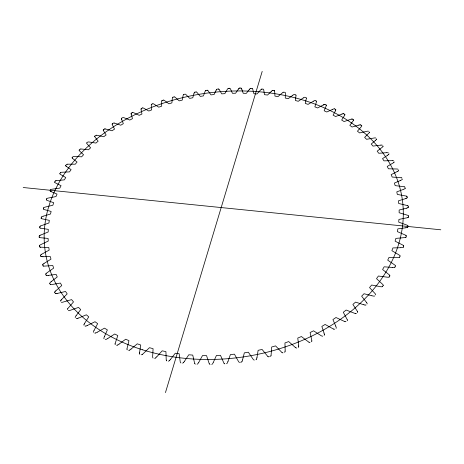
<?xml version="1.0" encoding="UTF-8"?>
<svg xmlns="http://www.w3.org/2000/svg" width="464" height="464" viewBox="0 0 464 464"><rect width="100%" height="100%" fill="white"/><g stroke="black" fill="none" stroke-linecap="round" stroke-linejoin="round"><path stroke-width="0.7" d="M39.214 237.162L39.231 236.106M408.523 215.969L408.5 217.059M285.157 349.943L284.942 342.96L288.695 341.574L295.272 347.385M285.151 350.187L285.116 350.975A6.009 5.058 -3.6 0 1 285.047 351.584M139.594 352.263L140.743 345.019L137.274 343.818L131.068 349.05M139.594 352.321L139.531 352.982A5.957 4.872 -18.6 0 0 139.519 353.516M39.747 227.633L39.863 226.583M407.879 225.904L407.752 227.006M313.432 101.204L308.073 104.371L305.26 103.431L306.356 98.467A4.71 3.074 -3.5 0 0 306.379 98.136M41.145 218.19L41.348 217.152M406.267 235.932L406.029 237.046M256.992 357.471L258.123 350.326L262.079 349.444L267.455 356.05A6.015 5.069 -4.5 0 0 267.873 356.462M256.975 357.535L256.766 358.446A6.015 5.087 -7.2 0 1 256.586 359.043M43.372 208.87L43.668 207.849M165.457 392.602L262.195 71.398M403.657 246.007L403.309 247.121M242.544 359.902L244.325 352.86L248.339 352.211L253.054 359.159A6.015 5.087 -6.2 0 0 253.431 359.594A1.34 1.137 -6.7 0 0 254.313 360.07M242.504 360.023L242.208 360.917A6.02 5.092 -9 0 1 241.97 361.508M194.022 93.299L194.149 92.939A4.582 2.952 -8.5 0 1 194.312 92.585M104.365 336.696L107.375 329.898L104.487 328.141L97.463 332.108M193.969 93.444L192.775 97.765L189.718 98.391L185.983 94.61A4.588 2.958 -9.3 0 0 185.693 94.378A1.015 0.655 -9.1 0 0 185.02 94.157L183.79 94.482M104.412 336.586L104.11 337.386A5.881 4.681 -20.6 0 0 103.93 337.96A1.305 1.038 -20.9 0 0 104.035 338.79M46.394 199.717L46.771 198.714M400.049 256.064L399.585 257.172M227.94 361.589L230.393 354.583L234.436 354.165L238.455 361.415A6.02 5.092 -8.1 0 0 238.792 361.874A1.34 1.137 -8.6 0 0 239.621 362.407M335.449 110.757L333.111 115.171L335.634 116.534L341.846 114.098M335.397 110.867L335.652 110.275A4.802 3.173 -2 0 0 335.768 109.939A1.067 0.708 -1.8 0 0 335.658 109.382M227.911 361.647L227.534 362.529A6.015 5.081 -10.9 0 1 227.244 363.109A1.334 1.131 -10.4 0 1 226.542 363.741M94.082 330.287L97.678 323.64L95.016 321.726L87.719 325.299M94.059 330.345L93.769 330.96A5.852 4.605 -20.9 0 0 93.566 331.464A1.299 1.021 -21.2 0 0 93.589 332.299M50.176 190.762L50.64 189.782M395.427 266.046L394.852 267.142M213.336 362.343L216.427 355.476L220.47 355.302L223.77 362.802A6.015 5.087 -10 0 0 224.054 363.283M213.243 362.517L212.848 363.266A6.009 5.063 -12.6 0 1 212.506 363.822A1.334 1.125 -12.3 0 1 211.752 364.42M216.044 90.37L214.119 94.505L210.998 94.888L208.092 90.776A4.582 2.952 -8.2 0 0 207.826 90.486M216.143 90.196L216.357 89.813A4.588 2.952 -7.4 0 1 216.584 89.471M84.651 323.263L88.775 316.848L86.356 314.795L78.903 317.933M84.587 323.373L84.286 323.913A5.817 4.53 -21.2 0 0 84.036 324.406M54.688 182.039L55.228 181.088M389.795 275.889L389.116 276.962M198.859 362.175L202.524 355.54L206.538 355.61L209.096 363.312A6.015 5.069 -11.8 0 0 209.334 363.811M198.789 362.285L198.256 363.121A6.003 5.034 -14.3 0 1 197.867 363.66A1.334 1.119 -14 0 1 197.061 364.205M353.487 120.309A4.884 3.254 -1 0 1 353.301 120.64L349.827 125.355L352.066 127.02L358.788 125.135M59.885 173.577L60.5 172.66M76.09 315.735L80.713 309.592L78.538 307.406L69.925 310.428A5.713 4.338 -21.4 0 1 69.194 310.619A1.27 0.969 -21.5 0 1 68.301 310.573M76.055 315.787L75.673 316.355A5.777 4.454 -21.3 0 0 75.388 316.837A1.282 0.986 -21.5 0 0 75.255 317.654M383.165 285.528L382.377 286.572M184.544 361.195L188.784 354.78L192.74 355.088L194.544 362.941A6.009 5.046 -13.5 0 0 194.735 363.457M184.463 361.299L183.86 362.106A5.997 4.994 -15.7 0 1 183.425 362.622M368.555 131.248A1.102 0.742 0.2 0 0 367.749 131.184A4.994 3.37 0.3 0 0 367.157 131.242L359.635 132.93L358.875 132.356L357.454 131.184L361.439 126.544A4.924 3.3 -0.5 0 0 361.653 126.22A1.096 0.737 -0.3 0 0 361.705 125.634M65.737 165.41L66.422 164.523A1.09 0.731 -15.9 0 1 67.193 164.25M238.444 89.036L238.699 88.699A4.599 2.97 -6.4 0 1 238.989 88.38M238.421 89.065L235.613 93.223L232.481 93.322L230.411 88.908A4.588 2.958 -7.2 0 0 230.202 88.595A1.021 0.655 -7 0 0 229.651 88.253M170.52 359.362L175.305 353.208L179.174 353.748L180.218 361.705A6.003 5.017 -15 0 0 180.351 362.227A1.334 1.114 -15.5 0 0 180.925 362.935M72.198 157.551L72.947 156.704A1.085 0.719 -15.4 0 1 73.73 156.472A4.889 3.26 -15.5 0 1 74.246 156.432L81.618 156.826L83.561 154.75L79.472 150.881A4.826 3.196 -14.7 0 1 79.222 150.568A1.073 0.708 -14.9 0 1 79.164 150.034M170.433 359.467L169.76 360.232A5.986 4.953 -17 0 1 169.285 360.719M61.202 299.97L61.579 299.541M61.706 299.402L67.193 293.869L65.528 291.479L57.896 293.3M241.819 89.274L243.217 93.276L246.314 93.357L249.493 89.297M249.377 89.424L249.841 88.908A4.611 2.981 -5.9 0 1 250.154 88.595M79.234 150.04L80.046 149.228A1.073 0.708 -14.9 0 1 80.829 149.037M156.884 356.7L162.168 350.836L165.926 351.608L166.211 359.617A5.991 4.976 -16.4 0 0 166.298 360.145M375.538 140.319L371.229 144.06L372.986 146.096L380.973 145.11M156.786 356.799L156.055 357.524A5.968 4.901 -18.1 0 1 155.539 357.982M375.602 140.25L376.118 139.745A5.017 3.399 0.5 0 0 376.397 139.438M261.249 89.332A4.628 2.999 -5.3 0 0 260.907 89.633L256.975 93.948L253.895 93.722L252.683 89.047A4.605 2.975 -6.1 0 0 252.549 88.746A1.021 0.661 -6 0 0 252.074 88.346M55.877 290.76L61.776 285.522L60.378 283.052L51.73 284.583A5.568 4.106 -20.9 0 1 51.017 284.647A1.235 0.916 -21.1 0 1 50.216 284.461M55.831 290.806L55.419 291.206A5.643 4.222 -21.2 0 0 54.99 291.665M86.809 142.883L87.673 142.117A1.067 0.702 -14.4 0 1 88.462 141.961A4.808 3.178 -14.5 0 1 88.96 141.967L95.903 143.063L98.136 141.189L94.946 136.967A4.756 3.126 -13.7 0 1 94.772 136.631M49.694 283.405A1.241 0.916 -21.1 0 1 50.124 282.68A5.591 4.141 -21.1 0 1 50.506 282.269L51.185 281.677M51.086 281.764L57.263 276.921L56.132 274.392L48.598 275.355M271.446 91.228L267.531 95.039L264.486 94.673L263.732 89.935A4.623 2.987 -5.6 0 0 263.622 89.587A1.027 0.661 -5.4 0 0 263.181 89.163L261.916 89.088M271.515 91.164L271.863 90.869A4.646 3.016 -4.8 0 1 272.235 90.579M153.074 357.999A1.328 1.096 -18 0 1 152.708 357.228A5.974 4.93 -17.6 0 1 152.621 356.694L153.091 348.684L149.46 347.698L142.831 354.009A5.951 4.843 -19 0 1 142.286 354.438M94.876 136.109L95.799 135.384A1.056 0.696 -13.9 0 1 96.582 135.262M387.713 155.179L388.374 154.686A5.116 3.509 1.4 0 0 388.716 154.396M131.01 349.09L130.175 349.723A5.928 4.779 -19.8 0 1 129.601 350.117M387.672 155.214L382.533 158.624L383.96 160.857L392.242 160.654A5.191 3.602 2.1 0 1 392.863 160.683M103.408 129.723L104.377 129.044M292.83 95.213L288.214 98.71L285.267 98.055L285.424 93.189A4.657 3.028 -4.6 0 0 285.377 92.829A1.032 0.673 -4.4 0 0 285.024 92.359L283.788 92.162A1.032 0.673 -4.4 0 0 283.104 92.359M292.912 95.161L293.312 94.888A4.698 3.062 -3.8 0 1 293.735 94.633A1.038 0.673 -3.9 0 1 294.466 94.43L295.632 94.766A1.038 0.679 -3.9 0 1 295.951 95.224M44.219 263.32L50.965 259.185L50.356 256.575L43.082 256.72M44.057 263.424L43.633 263.714A5.493 3.99 -20.6 0 0 43.169 264.051M119.097 344.085L125.669 339.236L128.963 340.634L127.037 348.505A5.939 4.814 -19.4 0 0 126.974 349.038M119.039 344.126L118.163 344.706A5.899 4.715 -20.3 0 1 117.56 345.065M112.358 123.755L113.373 123.122A1.044 0.679 -12.8 0 1 114.144 123.076M303.299 97.927L303.729 97.672A4.721 3.091 -3.3 0 1 304.175 97.434A1.044 0.679 -3.4 0 1 304.923 97.266L306.06 97.655A1.044 0.684 -3.3 0 1 306.333 98.13M303.218 97.979L298.265 101.291L295.382 100.497L296.003 95.549A4.681 3.051 -4 0 0 295.991 95.224M107.955 338.372L114.724 333.999L117.821 335.582L115.2 343.308A5.91 4.75 -20.1 0 0 115.089 343.836M107.839 338.447L106.865 339.004A5.87 4.64 -20.8 0 1 106.239 339.329A1.305 1.032 -20.9 0 1 105.287 339.503M397.143 171.605L397.863 171.193A5.22 3.631 2.3 0 0 398.269 170.932M397.097 171.634L391.169 174.626L392.173 177.051L400.612 177.689A5.295 3.729 2.9 0 1 401.238 177.782M121.696 118.21L122.751 117.624A1.038 0.673 -12.3 0 1 123.511 117.612A4.686 3.051 -12.4 0 1 123.958 117.717L129.804 120.054L132.489 118.645L131.225 114.376M313.478 101.181L313.884 100.966A4.756 3.12 -2.7 0 1 314.36 100.746A1.05 0.69 -2.8 0 1 315.126 100.613M400.647 180.374L394.371 183.1L395.154 185.612L403.61 186.69A5.353 3.799 3.3 0 1 404.231 186.818M97.341 332.172L96.338 332.676A5.835 4.57 -21.1 0 1 95.694 332.961M400.699 180.345L401.459 179.968A5.272 3.7 2.7 0 0 401.899 179.719A1.172 0.824 2.9 0 0 402.363 179.162M131.382 113.1L132.472 112.566M40.948 234.958L48.169 231.994L48.308 229.373L40.739 228.207A5.249 3.671 -19 0 1 40.206 228.068M323.222 105.015L317.591 107.944L314.865 106.859L316.442 101.894A4.739 3.103 -3 0 0 316.494 101.558A1.056 0.69 -2.8 0 0 316.28 101.036M323.275 104.997L323.75 104.777M40.832 235.01L40.316 235.248A5.33 3.776 -19.6 0 0 39.805 235.503M141.381 108.443L142.506 107.955M87.655 325.328L86.635 325.769A5.794 4.495 -21.3 0 1 85.979 326.012M403.547 189.341L404.243 189.045A5.324 3.764 3.1 0 0 404.712 188.819A1.189 0.841 3.3 0 0 405.234 188.274M403.274 189.457L396.778 191.858L397.323 194.439L405.762 195.97A5.406 3.874 3.7 0 1 406.377 196.133M332.821 109.266L333.274 109.086A4.826 3.19 -1.7 0 1 333.784 108.907A1.067 0.702 -1.8 0 1 334.579 108.843M332.723 109.307L326.795 111.998L324.168 110.774L326.221 105.833A4.768 3.138 -2.5 0 0 326.308 105.496M151.658 104.243L152.807 103.808M78.77 317.979L77.795 318.339A5.754 4.414 -21.4 0 1 77.134 318.548M405.327 198.696L406.174 198.389A5.377 3.834 3.5 0 0 406.667 198.186M405.211 198.737L398.425 200.837L398.663 203.493L407.038 205.488A5.458 3.944 4 0 1 407.641 205.685M341.898 114.08L342.415 113.9A4.86 3.231 -1.2 0 1 342.954 113.744M43.175 216.195L50.518 214.02L51.121 211.456L44.248 209.548A5.145 3.544 -18.1 0 1 43.72 209.345A1.143 0.789 -18.3 0 1 43.291 208.893M43.059 216.236L42.584 216.398A5.226 3.637 -18.8 0 0 42.004 216.618A1.154 0.806 -18.7 0 0 41.284 217.135M162.174 100.508L163.351 100.125M406.331 208.232L407.218 207.965A5.435 3.909 3.8 0 0 407.734 207.779M406.267 208.249L399.15 210.035L399.133 212.744L407.398 215.203A5.51 4.019 4.3 0 1 407.989 215.435A1.218 0.887 4.3 0 1 408.604 215.946M172.898 97.254L174.093 96.924M269.416 356.654L269.114 356.729M358.846 125.118L359.403 124.99A4.947 3.323 -0.2 0 1 359.971 124.88M57.762 293.329L56.776 293.515A5.62 4.182 -21.1 0 1 56.121 293.608M405.559 227.795L406.516 227.615A5.539 4.06 4.4 0 0 407.079 227.482M405.432 227.818L397.851 228.868L397.37 231.623L405.275 235.028A5.614 4.176 4.7 0 1 405.826 235.329M194.822 92.197L196.046 91.976M205.952 90.41L207.188 90.248M240.77 362.181L240.462 362.222M218.387 89.018L217.152 89.129A1.015 0.655 -7.6 0 0 216.618 89.482M48.534 275.361L47.508 275.442A5.516 4.025 -20.7 0 1 46.87 275.459M400.931 247.677L401.934 247.602A5.638 4.211 4.8 0 0 402.532 247.532A1.259 0.94 5 0 0 403.378 247.161M400.797 247.689L392.904 247.933L391.877 250.688L399.22 255.032A5.707 4.333 4.9 0 1 399.719 255.403A1.264 0.957 5.1 0 1 400.136 256.058M228.381 88.351L229.622 88.293M386.46 152.697L386.947 152.679A5.139 3.538 1.7 0 1 387.562 152.685A1.137 0.777 1.6 0 1 388.356 152.9M386.274 152.708L378.798 153.282L377.18 151.165L382.568 147.007A5.063 3.451 1 0 0 382.881 146.705M239.61 88.085L240.851 88.085M43.019 256.714L42.038 256.685M392.196 267.444L384.163 266.806L382.585 269.497L389.157 274.74A5.794 4.483 4.9 0 1 389.598 275.175M392.266 267.444L393.368 267.479A5.73 4.367 5 0 0 393.988 267.473A1.276 0.974 5.1 0 0 394.916 267.189M252.033 88.386L250.804 88.328A1.021 0.655 -6 0 0 250.183 88.607M40.704 247.19L48.807 247.521L49.161 250.148L41.609 254.255A5.44 3.915 -20.3 0 0 41.128 254.568M23.2 187.52L440.8 229.796M272.925 90.364L274.131 90.538M371.966 295.771L373.062 295.997A5.846 4.599 4.6 0 0 373.688 296.096A1.305 1.027 4.7 0 0 374.703 295.968M371.826 295.742L364.02 293.735L361.642 296.194L366.693 302.65M363.295 304.604L364.379 304.894A5.881 4.669 4.2 0 0 364.994 305.034M363.161 304.57L355.569 302.116L352.878 304.436L357.332 311.245A5.922 4.773 3.4 0 1 357.593 311.785M315.114 100.659L316.222 101.065M325.009 104.522L326.082 104.98M51.011 191.58L57.026 194.085L55.993 196.556L48.012 198.111A5.121 3.515 -17.9 0 0 47.485 198.256A1.131 0.777 -17.8 0 0 46.719 198.691M51.144 191.644L50.837 191.499A5.046 3.428 -17.2 0 1 50.425 191.261M334.561 108.889L335.594 109.405M343.731 113.761L344.717 114.33M352.478 119.126L353.411 119.747M360.754 124.973L361.636 125.651M183.75 94.447A1.015 0.655 -9.2 0 0 183.35 94.894A4.588 2.952 -9 0 0 183.187 95.248L182.259 100.096L179.237 100.862L175.119 97.278A4.599 2.964 -9.8 0 0 174.806 97.063A1.021 0.655 -9.7 0 0 174.104 96.877M65.824 165.932A4.907 3.283 -15.7 0 0 66.143 166.216L66.346 166.385M66.242 166.303L71.102 169.644L69.49 171.9L61.793 172.254A4.976 3.352 -16.5 0 0 61.271 172.318A1.102 0.742 -16.4 0 0 60.453 172.625M205.413 90.782A4.582 2.952 -8 0 0 205.221 91.13L203.4 95.915L200.315 96.402L197.009 92.458A4.582 2.952 -8.8 0 0 196.713 92.185A1.015 0.655 -8.6 0 0 196.063 91.93M86.733 142.877A1.061 0.702 -14.4 0 0 86.78 143.393A4.791 3.155 -14.2 0 0 86.959 143.736L90.602 147.796L88.508 149.773L81.339 149.014A4.849 3.213 -15 0 0 80.846 149.002M228.358 88.311A1.015 0.655 -7 0 0 227.818 88.682A4.594 2.958 -6.9 0 0 227.528 89.007L224.843 93.653L221.734 93.861L219.217 89.558A4.582 2.952 -7.7 0 0 219.002 89.291M55.338 293.405L54.735 292.424M50.274 284.403L49.776 283.394M241.756 89.14L241.593 88.775A4.594 2.964 -6.7 0 0 241.402 88.415M46.174 275.181L45.779 274.149M335.721 326.024L332.92 319.58L336 317.515L344.346 321.384A5.933 4.808 3.1 0 0 344.938 321.593M335.739 326.082L336.058 326.987A5.968 4.895 1.8 0 1 336.214 327.561A1.322 1.085 2.3 0 1 336.069 328.361M121.458 118.709A4.675 3.039 -12.2 0 0 121.533 119.062L121.591 119.277M121.562 119.173L123.343 123.673L120.756 125.205L114.654 123.163A4.71 3.08 -12.9 0 0 114.167 123.047M43.024 265.791L42.74 264.747M405.037 187.81L405.153 188.256M324.029 333.071L321.854 326.418L325.113 324.458L333.106 328.843A5.957 4.866 2.3 0 0 333.68 329.092M324.046 333.129L324.261 334.005A5.98 4.947 0.7 0 1 324.365 334.59M131.219 114.341L131.144 113.987A4.652 3.016 -11.6 0 1 131.097 113.587M40.832 256.29L40.646 255.235M406.992 196.591L407.172 197.641M274.578 90.95A4.64 3.004 -5.1 0 1 274.647 91.269L274.955 96.112L277.959 96.622L282.68 92.62A4.669 3.039 -4.3 0 1 283.075 92.348M141.108 109.713L141.062 109.278A4.628 2.999 -11.1 0 1 141.056 108.918A1.027 0.661 -11.3 0 1 141.329 108.419M141.108 109.748L141.955 114.04L139.183 115.327L133.655 112.711A4.663 3.028 -11.9 0 0 133.249 112.566A1.032 0.667 -11.8 0 0 132.466 112.52M39.568 246.726L39.481 245.671M408.216 206.184L408.297 207.257M298.659 345.146L298.706 346.051A6.003 5.029 -2 0 1 298.7 346.654M298.654 345.083L297.76 338.07L301.385 336.539L308.49 341.898A5.986 4.971 0.1 0 0 309.012 342.217M376.565 138.846A1.119 0.76 0.7 0 1 376.362 139.415M380.973 145.11A5.087 3.48 1.2 0 1 381.582 145.081A1.125 0.766 1.1 0 1 382.382 145.255M383.107 146.114A1.125 0.771 1.2 0 1 382.846 146.688M389 153.804A1.137 0.783 1.6 0 1 388.681 154.373M392.857 160.712A1.148 0.795 2.1 0 1 393.64 160.944M394.203 161.895A1.148 0.795 2.1 0 1 393.832 162.452M393.861 162.475A5.168 3.567 1.9 0 1 393.484 162.754L387.208 166.454L388.432 168.786L396.813 168.995A5.243 3.666 2.5 0 1 397.433 169.064A1.16 0.806 2.5 0 1 398.199 169.36M398.675 170.358A1.16 0.812 2.5 0 1 398.24 170.903M401.227 177.811A1.172 0.824 2.9 0 1 401.981 178.124M404.219 186.847A1.183 0.835 3.3 0 1 404.944 187.207M406.365 196.162A1.195 0.853 3.7 0 1 407.061 196.562M407.253 197.658A1.201 0.858 3.7 0 1 406.644 198.151M407.624 205.714A1.206 0.87 4 0 1 408.291 206.155M408.372 207.28A1.212 0.87 4 0 1 407.717 207.744M408.575 217.088A1.224 0.887 4.3 0 1 407.868 217.529M407.885 217.564A5.487 3.985 4.1 0 1 407.34 217.72L398.924 219.402L398.709 222.134L406.818 225.069A5.562 4.095 4.5 0 1 407.392 225.336A1.23 0.905 4.6 0 1 407.96 225.887M407.827 227.041A1.235 0.905 4.6 0 1 407.067 227.447M405.803 235.358A1.241 0.922 4.8 0 1 406.348 235.921M406.099 237.081A1.247 0.922 4.8 0 1 405.292 237.452M405.298 237.493A5.591 4.135 4.6 0 1 404.718 237.591L395.85 238.397L395.096 241.158L402.746 245.038A5.661 4.251 4.9 0 1 403.274 245.375M403.245 245.398A1.253 0.94 5 0 1 403.744 245.995M399.649 257.218A1.264 0.957 5.1 0 1 398.762 257.503A5.684 4.292 4.9 0 1 398.153 257.584L389.012 257.421L387.707 260.153L394.69 264.956A5.754 4.408 5 0 1 395.16 265.356A1.276 0.974 5.1 0 1 395.514 266.046M389.563 275.198A1.282 0.992 5.1 0 1 389.888 275.894M389.168 277.02A1.288 0.992 5.1 0 1 388.211 277.211A5.771 4.449 4.9 0 1 387.585 277.223L378.375 276.028L376.524 278.661L382.638 284.333A5.829 4.565 4.7 0 1 383.032 284.792A1.293 1.009 4.9 0 1 383.258 285.534M382.429 286.63A1.293 1.009 4.9 0 1 381.443 286.775A5.812 4.524 4.8 0 1 380.805 286.746L371.652 285.024L369.535 287.581L375.138 293.66A5.864 4.634 4.4 0 1 375.492 294.147A1.299 1.027 4.7 0 1 375.649 294.907M366.688 302.65A5.899 4.704 4 0 1 367.001 303.166A1.305 1.038 4.3 0 1 367.082 303.943M366.032 304.964A1.311 1.044 4.3 0 1 365.011 304.993M357.553 311.796A1.311 1.056 3.8 0 1 357.599 312.574M356.445 313.542A1.317 1.061 3.8 0 1 355.418 313.513M355.401 313.554A5.91 4.739 3.7 0 1 354.792 313.374L346.15 310.039L343.29 312.255L347.101 319.377A5.945 4.837 2.7 0 1 347.316 319.934M347.269 319.951A1.317 1.073 3.1 0 1 347.246 320.734M345.993 321.645A1.322 1.073 3.1 0 1 344.967 321.552M334.73 329.202A1.328 1.085 2.2 0 1 333.709 329.051M324.319 334.596A1.328 1.096 1.2 0 1 324.145 335.385M322.718 336.156A1.328 1.102 1.2 0 1 321.709 335.948A5.974 4.924 1.3 0 1 321.129 335.698L313.554 330.815L310.091 332.537L311.785 340.373A5.997 4.994 -0.6 0 1 311.831 340.97M311.785 340.976A1.328 1.108 0 0 1 311.535 341.759M310.033 342.449A1.334 1.108 -0.1 0 1 309.047 342.183M298.648 346.654A1.334 1.114 -1.4 0 1 298.323 347.432M296.763 348.035A1.334 1.119 -1.5 0 1 295.8 347.704M295.765 347.733A5.997 5.011 -1.2 0 1 295.272 347.385M285 351.584A1.334 1.125 -3 0 1 284.6 352.344M282.988 352.86A1.34 1.125 -3.1 0 1 282.06 352.466M282.019 352.495A6.009 5.046 -2.8 0 1 281.561 352.112L275.564 345.889L271.689 346.997L271.104 355.122A6.015 5.081 -5.4 0 1 270.982 355.726M270.93 355.72A1.334 1.131 -4.8 0 1 270.46 356.462M268.807 356.88A1.34 1.131 -4.9 0 1 267.919 356.433M256.54 359.037A1.334 1.131 -6.6 0 1 256 359.751M241.93 361.497A1.334 1.131 -8.5 0 1 241.326 362.181M224.831 363.863A1.34 1.131 -10.5 0 1 224.106 363.26M210.047 364.437A1.34 1.131 -12.3 0 1 209.386 363.793M195.379 364.124A1.334 1.125 -14 0 1 194.787 363.44M183.384 362.599A1.334 1.114 -15.5 0 1 182.578 363.121M169.25 360.696A1.328 1.102 -16.8 0 1 168.403 361.172M166.791 360.888A1.334 1.108 -16.9 0 1 166.35 360.139M155.504 357.959A1.328 1.09 -18 0 1 154.634 358.376M142.251 354.409A1.322 1.079 -19 0 1 141.358 354.774M139.861 354.31A1.322 1.079 -19 0 1 139.571 353.516M129.572 350.088A1.317 1.067 -19.8 0 1 128.656 350.401M127.229 349.844A1.322 1.067 -19.8 0 1 127.026 349.038M117.537 345.036A1.311 1.05 -20.4 0 1 116.609 345.291M115.263 344.659A1.317 1.056 -20.4 0 1 115.136 343.841M95.677 332.926A1.299 1.021 -21.2 0 1 94.749 333.077M85.968 325.983A1.288 1.003 -21.4 0 1 85.045 326.076M83.984 325.235A1.293 1.003 -21.4 0 1 84.083 324.417M77.123 318.513A1.282 0.986 -21.5 0 1 76.218 318.553M67.442 309.621A1.27 0.969 -21.5 0 1 67.692 308.833M67.651 308.815A5.736 4.379 -21.4 0 1 67.97 308.357L73.509 301.913L71.589 299.616L62.843 302.151A5.667 4.257 -21.3 0 1 62.182 302.284A1.259 0.951 -21.5 0 1 61.318 302.192M60.569 301.2A1.264 0.951 -21.5 0 1 60.883 300.428M60.842 300.405A5.69 4.298 -21.3 0 1 61.202 299.97M56.121 293.573A1.247 0.934 -21.3 0 1 55.286 293.468M54.648 292.436A1.253 0.934 -21.3 0 1 55.025 291.688M46.876 275.425A1.224 0.899 -20.9 0 1 46.11 275.233M45.698 274.154A1.23 0.899 -20.9 0 1 46.185 273.458M46.156 273.429A5.545 4.066 -20.8 0 1 46.597 273.07L53.662 268.122L52.792 265.547L44.3 266.121A5.464 3.95 -20.4 0 1 43.68 266.11M43.691 266.075A1.212 0.882 -20.6 0 1 42.961 265.837M42.659 264.741A1.218 0.882 -20.6 0 1 43.198 264.08M42.038 256.685A5.411 3.88 -20.1 0 1 41.435 256.638M41.447 256.609A1.201 0.864 -20.3 0 1 40.762 256.331M40.571 255.229A1.206 0.864 -20.3 0 1 41.151 254.597M40.704 247.19A5.359 3.805 -19.7 0 1 40.124 247.109M40.136 247.08A1.189 0.847 -20 0 1 39.492 246.767M39.411 245.665A1.195 0.847 -19.9 0 1 40.037 245.067A5.382 3.845 -19.9 0 1 40.513 244.754L48.239 241.071L48.128 238.438L40.339 237.69A5.301 3.741 -19.4 0 1 39.724 237.568M39.736 237.539A1.177 0.829 -19.6 0 1 39.138 237.197M39.156 236.095A1.183 0.835 -19.6 0 1 39.823 235.532M40.223 228.039A1.166 0.818 -19.2 0 1 39.672 227.667M39.794 226.571A1.172 0.818 -19.1 0 1 40.49 226.049M40.478 226.014A5.278 3.706 -19.2 0 1 40.994 225.788L48.94 222.964L49.317 220.365L42.056 218.811A5.197 3.608 -18.5 0 1 41.551 218.643M41.569 218.614A1.154 0.8 -18.7 0 1 41.07 218.219M43.604 207.826A1.143 0.789 -18.3 0 1 44.353 207.385A5.168 3.579 -18.3 0 1 44.88 207.182L52.879 205.21L53.702 202.687L47.137 200.419A5.092 3.486 -17.6 0 1 46.69 200.204A1.131 0.777 -17.8 0 1 46.313 199.735M50.448 191.238A1.119 0.76 -17.4 0 1 50.1 190.774M50.588 189.753A1.125 0.766 -17.4 0 1 51.376 189.393A5.069 3.457 -17.4 0 1 51.904 189.248L59.821 188.1L61.057 185.693L55.262 182.804A4.994 3.376 -16.7 0 1 54.88 182.549A1.108 0.748 -16.9 0 1 54.613 182.05M55.175 181.059A1.114 0.754 -16.9 0 1 55.982 180.74M55.982 180.705A5.023 3.405 -16.9 0 1 56.509 180.618L64.334 179.87L65.76 177.538L60.413 174.394A4.953 3.329 -16.2 0 1 60.024 174.093A1.102 0.737 -16.4 0 1 59.81 173.588M65.859 165.909A1.09 0.731 -15.9 0 1 65.662 165.41M67.205 164.221A4.93 3.306 -16 0 1 67.721 164.181L75.267 164.21L77.047 162.04L72.517 158.386A4.866 3.236 -15.2 0 1 72.239 158.079M72.268 158.062A1.079 0.719 -15.4 0 1 72.123 157.557M94.807 136.613A1.056 0.69 -13.9 0 1 94.807 136.097M96.599 135.233A4.773 3.144 -14 0 1 97.069 135.297L103.768 136.723L106.128 134.96L103.397 130.587A4.727 3.091 -13.2 0 1 103.252 130.239M103.292 130.227A1.05 0.684 -13.4 0 1 103.339 129.711M104.354 129.004A1.05 0.684 -13.3 0 1 105.154 128.963M105.177 128.934A4.739 3.109 -13.4 0 1 105.63 129.021L112.062 130.767L114.544 129.114L112.282 124.648A4.698 3.062 -12.7 0 1 112.16 124.265M112.195 124.253A1.044 0.679 -12.8 0 1 112.294 123.737M121.493 118.697A1.038 0.673 -12.3 0 1 121.638 118.192M131.138 113.581A1.032 0.667 -11.8 0 1 131.324 113.083M142.5 107.909A1.027 0.667 -11.3 0 1 143.243 108.019A4.64 3.01 -11.4 0 1 143.649 108.158L148.845 111.035L151.693 109.875L151.264 105.067A4.617 2.981 -10.6 0 1 151.293 104.702A1.021 0.661 -10.7 0 1 151.606 104.214M152.813 103.762A1.027 0.661 -10.7 0 1 153.526 103.901A4.623 2.993 -10.9 0 1 153.92 104.064L158.769 107.19L161.681 106.157L161.71 101.32A4.599 2.97 -10.1 0 1 161.774 100.955M161.808 100.955A1.021 0.655 -10.2 0 1 162.127 100.479M163.357 100.079A1.021 0.661 -10.2 0 1 164.047 100.253A4.611 2.975 -10.3 0 1 164.418 100.433L168.908 103.797L171.883 102.898L172.364 98.043A4.594 2.964 -9.5 0 1 172.457 97.684A1.015 0.655 -9.7 0 1 172.852 97.22M194.346 92.591A1.015 0.65 -8.6 0 1 194.781 92.162M205.448 90.787A1.015 0.65 -8.1 0 1 205.917 90.376M207.211 90.202A1.015 0.655 -8.1 0 1 207.791 90.503M218.416 88.972A1.015 0.655 -7.6 0 1 218.962 89.303M239.018 88.386A1.015 0.655 -6.5 0 1 239.586 88.038M240.886 88.044A1.021 0.655 -6.5 0 1 241.361 88.421M261.278 89.343A1.021 0.661 -5.5 0 1 261.905 89.042M272.264 90.596A1.027 0.667 -4.9 0 1 272.919 90.323M274.178 90.503A1.032 0.667 -4.9 0 1 274.531 90.956M323.75 104.777A4.785 3.155 -2.2 0 1 324.243 104.574M324.261 104.597A1.056 0.696 -2.3 0 1 325.02 104.475M326.146 104.957A1.061 0.696 -2.3 0 1 326.262 105.49M342.966 113.767A1.073 0.713 -1.3 0 1 343.754 113.715M344.787 114.312A1.079 0.713 -1.3 0 1 344.804 114.869M344.845 114.875A4.843 3.213 -1.5 0 1 344.694 115.211L341.672 120.048L344.068 121.545L351.144 119.202A4.901 3.277 -0.7 0 1 351.695 119.068M351.706 119.091A1.085 0.719 -0.8 0 1 352.501 119.08M353.481 119.729A1.085 0.725 -0.8 0 1 353.446 120.298M359.983 124.903A1.09 0.731 -0.3 0 1 360.783 124.926M369.414 132.014A1.108 0.748 0.2 0 1 369.269 132.582M369.309 132.6A4.971 3.347 0 0 1 369.06 132.919L364.634 137.39L366.566 139.31L374.361 137.959A5.04 3.428 0.7 0 1 374.958 137.901A1.114 0.754 0.7 0 1 375.77 138.028M142.518 349.792A180.421 133.151 -8.2 0 0 403.042 206.312A180.421 133.151 -8.2 0 0 125.622 119.538A180.421 133.151 -8.2 0 0 142.518 349.792"/></g></svg>
